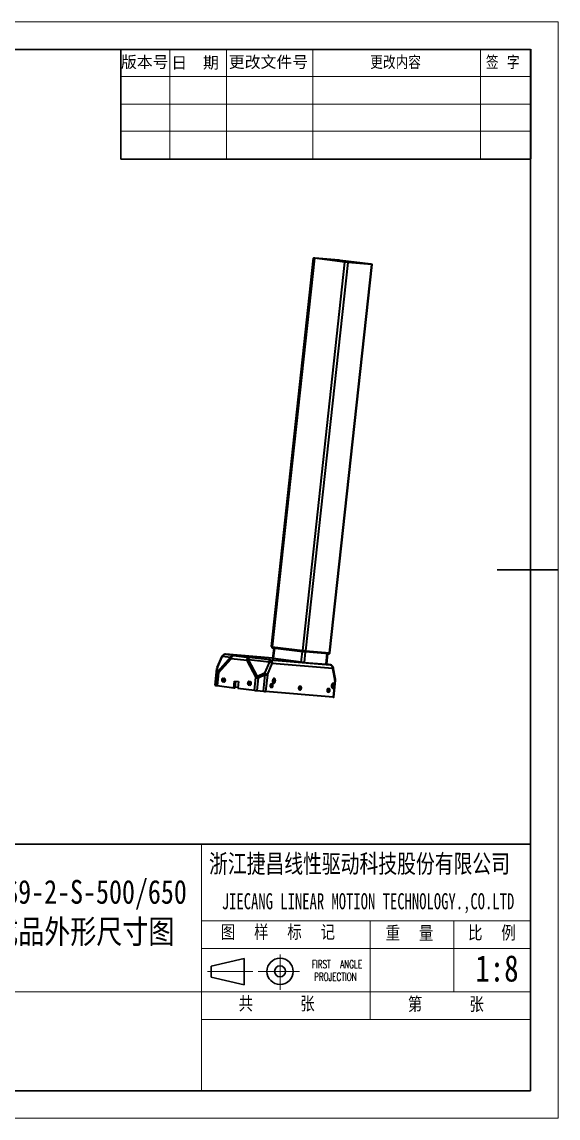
# Model space of a CAD drawing. Header units: inches. Extents: x 191 to 488, y -351 to -144.
# Drawn here: x 386.7 to 487.9, y -350.6 to -143.7 of the extents above; entities that cross this region are included whole.
import ezdxf

# ---------------------------------------------------------------- set-up
doc = ezdxf.new("R2010")
doc.units = ezdxf.units.IN
doc.header["$LTSCALE"] = 1.21
doc.header["$MEASUREMENT"] = 0
doc.linetypes.add('AD_LTYPE2 0.15 mm', pattern=[16, 13, -1, 1, -1])
doc.layers.get('0').update_dxf_attribs({"linetype": 'CONTINUOUS'})
doc.layers.add('6文字层', color=3, linetype='CONTINUOUS')
doc.layers.add('ACAD0', color=7, linetype='CONTINUOUS', lineweight=35)
doc.layers.add('图框', color=7, linetype='CONTINUOUS', lineweight=25)
doc.styles.add('SLDTEXTSTYLE3', font='txt.shx', dxfattribs={"width": 0.666667, "bigfont": 'bigfont'})
doc.styles.get("Standard").update_dxf_attribs({"font": 'txt.shx', "width": 0.8})
doc.styles.add('UserTxtStyle1', font='')
doc.styles.add('标准', font='', dxfattribs={"width": 0.667})
doc.styles.get('UserTxtStyle1').set_extended_font_data('宋体')
doc.styles.get('标准').set_extended_font_data('宋体')

msp = doc.modelspace()

# ---------------------------------------------------------------- linework, layer by layer
at = {"color": 7, "linetype": 'Continuous', "lineweight": 35}
for p, q in [((433.82, -261.63), (441.76, -188.32)), ((441.91, -188.34), (433.96, -261.65)), ((439.73, -262.36), (447.67, -189.06)), ((448.2, -189.11), (440.25, -262.42)), ((447.67, -189.06), (441.91, -188.34)), ((446.52, -188.72), (441.99, -188.34)), ((444.78, -262.79), (452.73, -189.49)), ((444.86, -262.8), (452.8, -189.49)), ((446.5, -188.91), (446.52, -188.72)), ((446.78, -188.75), (446.76, -188.94)), ((452.55, -189.46), (446.78, -188.75)), ((452.73, -189.49), (448.2, -189.11)), ((433.87, -261.64), (433.86, -261.76)), ((433.96, -261.65), (439.73, -262.36)), ((434.24, -261.87), (434.02, -263.88)), ((434.04, -261.66), (434.03, -261.78)), ((434.03, -261.78), (439.64, -262.48)), ((434.06, -261.85), (439.67, -262.54)), ((434.38, -261.89), (434.16, -263.9)), ((439.44, -264.55), (439.66, -262.54)), ((439.64, -262.48), (439.65, -262.35)), ((440.18, -262.6), (439.96, -264.61)), ((444.6, -262.96), (440.2, -262.6)), ((440.25, -262.42), (444.78, -262.79)), ((440.26, -262.42), (440.25, -262.54)), ((440.25, -262.54), (444.66, -262.91)), ((423.58, -265.6), (424.5, -263.46)), ((423.65, -265.55), (424.57, -263.41)), ((426.07, -263.64), (423.72, -266.34)), ((423.84, -266.61), (426.19, -263.91)), ((424.57, -263.41), (426.07, -263.64)), ((434.02, -263.82), (425.12, -263.08)), ((425.12, -263.08), (425.14, -263.09)), ((426.64, -263.32), (425.14, -263.09)), ((429.15, -264.28), (426.19, -263.91)), ((426.64, -263.32), (429.6, -263.69)), ((429.15, -264.28), (430.86, -267.48)), ((429.47, -264.06), (433.42, -264.5)), ((431.19, -267.27), (429.47, -264.06)), ((433.54, -264.13), (429.6, -263.69)), ((433.42, -264.5), (432.5, -266.65)), ((433.54, -264.13), (444.91, -265.07)), ((439.44, -264.55), (434.16, -263.9)), ((439.96, -264.61), (444.11, -264.95)), ((444.11, -264.95), (444.33, -262.94)), ((444.4, -262.95), (444.19, -264.96)), ((444.66, -262.91), (444.67, -262.78)), ((444.76, -262.79), (444.75, -262.91)), ((423.19, -268.93), (423.53, -265.78)), ((423.54, -265.78), (423.19, -268.93)), ((423.34, -268.97), (423.6, -266.58)), ((423.54, -265.78), (423.53, -265.78)), ((423.54, -265.78), (423.6, -266.58)), ((423.58, -265.6), (423.58, -265.6)), ((423.84, -266.61), (423.58, -269)), ((423.72, -266.34), (423.65, -265.55)), ((432.5, -266.65), (431.19, -267.27)), ((433.05, -266.95), (433.96, -264.81)), ((445.33, -265.75), (433.96, -264.81)), ((444.19, -264.96), (444.91, -265.07)), ((444.94, -265.07), (444.19, -264.96)), ((444.91, -265.07), (444.94, -265.07)), ((445.04, -265.11), (444.91, -265.07)), ((445.33, -265.75), (445.78, -268.01)), ((445.9, -267.83), (445.46, -265.57)), ((423.19, -268.93), (423.34, -268.97)), ((423.19, -268.93), (423.19, -268.93)), ((424.87, -268.27), (424.64, -268.25)), ((424.84, -268.28), (424.64, -268.25)), ((424.71, -267.63), (424.7, -267.63)), ((424.71, -267.63), (424.9, -267.66)), ((424.73, -268.18), (424.78, -268.19)), ((424.84, -268.28), (424.84, -268.28)), ((424.84, -268.28), (424.84, -268.28)), ((424.89, -268.27), (424.87, -268.27)), ((424.99, -267.71), (424.97, -267.68)), ((426.7, -269.39), (426.83, -268.15)), ((426.83, -268.15), (427.61, -268.24)), ((426.93, -269.41), (427.06, -268.17)), ((427.61, -268.24), (427.48, -269.49)), ((429.76, -268.88), (429.53, -268.86)), ((429.72, -268.88), (429.53, -268.86)), ((429.6, -268.24), (429.59, -268.24)), ((429.6, -268.24), (429.79, -268.26)), ((429.72, -268.88), (429.73, -268.88)), ((429.72, -268.88), (429.73, -268.88)), ((429.77, -268.88), (429.76, -268.88)), ((429.98, -268.55), (429.92, -268.58)), ((430, -268.61), (429.97, -268.61)), ((430, -268.52), (429.98, -268.55)), ((429.99, -268.62), (430, -268.62)), ((429.99, -268.62), (430, -268.62)), ((430.6, -269.87), (430.86, -267.48)), ((431.32, -267.53), (431.06, -269.92)), ((431.32, -267.53), (432.63, -266.91)), ((432.29, -270.05), (432.63, -266.91)), ((433.05, -266.95), (432.71, -270.1)), ((433.72, -268.69), (433.74, -268.72)), ((433.94, -268.69), (433.78, -268.68)), ((433.94, -268.69), (433.94, -268.69)), ((434.13, -267.75), (434.07, -267.84)), ((434.21, -267.69), (434.13, -267.75)), ((434.18, -268.46), (434.18, -268.46)), ((434.27, -267.72), (434.26, -267.72)), ((445.4, -268.64), (445.39, -268.64)), ((445.4, -268.64), (445.4, -268.64)), ((445.57, -271.16), (445.91, -268.01)), ((445.78, -268.01), (445.67, -268.95)), ((423.58, -269), (426.7, -269.39)), ((426.7, -269.39), (426.93, -269.41)), ((426.95, -269.24), (427.5, -269.29)), ((427.48, -269.49), (430.6, -269.87)), ((431.06, -269.92), (432.29, -270.05)), ((445.44, -271.15), (432.71, -270.1)), ((433.7, -269.23), (433.64, -269.26)), ((433.87, -269.31), (433.69, -269.29)), ((433.71, -269.3), (433.72, -269.3)), ((433.71, -269.3), (433.72, -269.3)), ((433.72, -269.3), (433.87, -269.31)), ((439.07, -269.67), (439.01, -269.71)), ((439.24, -269.76), (439.06, -269.74)), ((439.08, -269.75), (439.09, -269.75)), ((439.08, -269.75), (439.09, -269.75)), ((439.09, -269.14), (439.12, -269.17)), ((439.09, -269.75), (439.24, -269.76)), ((439.31, -269.14), (439.16, -269.13)), ((439.31, -269.14), (439.31, -269.14)), ((444.44, -270.12), (444.39, -270.16)), ((444.61, -270.21), (444.43, -270.18)), ((444.46, -269.58), (444.49, -269.61)), ((444.46, -270.19), (444.61, -270.21)), ((444.46, -270.19), (444.46, -270.19)), ((444.46, -270.19), (444.46, -270.19)), ((444.68, -269.58), (444.53, -269.57)), ((444.69, -269.58), (444.68, -269.58)), ((445.31, -269.38), (445.31, -269.38)), ((445.65, -269.13), (445.44, -271.15))]:
    msp.add_line(p, q, dxfattribs=at)
for points in [[(445.24, -265.29), (445.15, -265.18), (445.04, -265.11)], [(433.75, -268.73), (433.79, -268.8), (433.8, -268.89), (433.8, -268.98), (433.78, -269.08), (433.75, -269.16), (433.7, -269.23)], [(439.12, -269.17), (439.16, -269.24), (439.18, -269.33), (439.17, -269.43), (439.15, -269.52), (439.12, -269.61), (439.07, -269.67)], [(444.49, -269.62), (444.53, -269.69), (444.55, -269.78), (444.55, -269.87), (444.53, -269.97), (444.49, -270.05), (444.44, -270.12)]]:
    msp.add_lwpolyline(points, dxfattribs=at)
for centre, radius, start, end in [((434.35, -258.32), 3.35, 261.8518, 262.5746), ((434.81, -254.83), 6.87, 262.5193, 262.9632), ((425.07, -263.71), 0.625, 85.2582, 156.821), ((425.15, -263.71), 0.655, 149.2273, 151.9878), ((425.08, -263.62), 0.533, 84.2781, 85.9484), ((436.74, -265.07), 3.37, 169.7773, 170.2743), ((424.15, -265.85), 0.625, 156.8217, 173.8162), ((426.91, -269.56), 6.31, 24.8556, 27.5419), ((444.85, -265.69), 0.625, 11.0577, 81.0684), ((430.34, -268.35), 0.505, 171.994, 173.6759), ((433.72, -244.24), 23.42, 262.9813, 263.514), ((434.62, -236.35), 31.35, 263.51, 263.9544), ((431.88, -268.71), 1.6, 115.7577, 119.0335), ((425.59, -270.19), 6.31, 24.8557, 27.5418), ((435.38, -241.07), 25.99, 263.9324, 264.443), ((433.57, -268.85), 0.216, 34.4916, 37.0693), ((434.51, -268.17), 0.504, 195.6498, 196.7084), ((445.29, -267.95), 0.625, 353.8162, 11.0597), ((438.94, -269.29), 0.216, 34.4916, 37.0693), ((444.32, -269.74), 0.216, 34.4916, 37.0693), ((444.98, -268.97), 0.604, 346.6749, 353.8333), ((444.98, -268.97), 0.602, 353.807, 0.9715)]:
    msp.add_arc(centre, radius, start, end, dxfattribs=at)
for points, knots in [([(441.76, -188.32), (441.76, -188.32), (441.77, -188.32), (441.77, -188.32), (441.77, -188.32), (441.77, -188.32), (441.77, -188.32), (441.78, -188.32), (441.79, -188.32), (441.8, -188.32), (441.81, -188.32), (441.83, -188.32), (441.84, -188.32), (441.84, -188.32)], [0, 0, 0, 0, 0.005518, 0.018188, 0.038686, 0.067087, 0.103382, 0.147538, 0.259248, 0.401732, 0.573744, 0.773696, 1, 1, 1, 1]), ([(441.91, -188.34), (441.9, -188.34), (441.88, -188.34), (441.85, -188.33), (441.82, -188.33), (441.81, -188.33), (441.79, -188.33), (441.79, -188.33), (441.78, -188.32), (441.77, -188.32), (441.77, -188.32), (441.77, -188.32), (441.77, -188.32), (441.76, -188.32), (441.76, -188.32), (441.76, -188.32)], [0, 0, 0, 0, 0.220866, 0.419045, 0.591413, 0.735345, 0.796145, 0.849259, 0.894509, 0.931733, 0.960858, 0.981849, 0.994721, 0.998196, 1, 1, 1, 1]), ([(441.99, -188.34), (441.99, -188.34), (441.98, -188.34), (441.97, -188.34), (441.97, -188.34), (441.96, -188.34), (441.96, -188.34), (441.96, -188.34), (441.95, -188.34), (441.95, -188.34), (441.95, -188.34), (441.95, -188.34), (441.95, -188.34), (441.95, -188.34)], [0, 0, 0, 0, 0.225812, 0.425469, 0.597464, 0.740298, 0.852483, 0.89671, 0.932989, 0.961332, 0.981773, 0.994432, 1, 1, 1, 1]), ([(446.78, -188.75), (446.76, -188.74), (446.71, -188.74), (446.64, -188.73), (446.58, -188.72), (446.54, -188.72), (446.52, -188.72)], [0, 0, 0, 0, 0.248213, 0.525365, 0.789335, 1, 1, 1, 1]), ([(448.2, -189.11), (448.16, -189.11), (448.08, -189.1), (447.95, -189.09), (447.81, -189.07), (447.72, -189.06), (447.67, -189.06)], [0, 0, 0, 0, 0.21067, 0.474638, 0.751778, 1, 1, 1, 1]), ([(452.62, -189.47), (452.62, -189.47), (452.62, -189.47), (452.62, -189.47), (452.62, -189.47), (452.61, -189.47), (452.61, -189.47), (452.61, -189.47), (452.6, -189.47), (452.6, -189.47), (452.59, -189.47), (452.58, -189.46), (452.56, -189.46), (452.55, -189.46), (452.55, -189.46)], [0, 0, 0, 0, 0.005052, 0.01785, 0.038846, 0.068023, 0.105283, 0.150513, 0.203593, 0.264404, 0.408687, 0.581375, 0.779488, 1, 1, 1, 1]), ([(452.66, -189.47), (452.67, -189.47), (452.69, -189.47), (452.72, -189.48), (452.75, -189.48), (452.76, -189.48), (452.78, -189.49), (452.78, -189.49), (452.79, -189.49), (452.8, -189.49), (452.8, -189.49), (452.8, -189.49), (452.8, -189.49), (452.8, -189.49), (452.8, -189.49), (452.8, -189.49)], [0, 0, 0, 0, 0.220866, 0.419045, 0.591413, 0.735345, 0.796145, 0.849259, 0.894509, 0.931733, 0.960858, 0.981849, 0.994721, 0.998196, 1, 1, 1, 1]), ([(452.8, -189.49), (452.8, -189.49), (452.8, -189.49), (452.8, -189.49), (452.8, -189.49), (452.8, -189.49), (452.8, -189.49), (452.79, -189.49), (452.78, -189.49), (452.77, -189.49), (452.76, -189.49), (452.74, -189.49), (452.73, -189.49), (452.73, -189.49)], [0, 0, 0, 0, 0.005518, 0.018188, 0.038686, 0.067087, 0.103382, 0.147538, 0.259248, 0.401732, 0.573744, 0.773696, 1, 1, 1, 1]), ([(433.82, -261.63), (433.82, -261.63), (433.82, -261.63), (433.82, -261.63), (433.82, -261.63), (433.83, -261.63), (433.83, -261.63), (433.83, -261.63), (433.84, -261.63), (433.85, -261.63), (433.86, -261.63), (433.87, -261.64), (433.87, -261.64)], [0, 0, 0, 0, 0.006273, 0.019119, 0.039512, 0.067648, 0.147276, 0.257858, 0.399028, 0.570301, 0.770904, 1, 1, 1, 1]), ([(433.86, -261.76), (433.86, -261.76), (433.86, -261.77), (433.86, -261.78), (433.87, -261.79), (433.87, -261.79), (433.87, -261.8), (433.88, -261.8), (433.88, -261.81), (433.88, -261.81), (433.89, -261.82), (433.89, -261.82), (433.9, -261.82), (433.9, -261.82), (433.9, -261.82), (433.91, -261.82), (433.91, -261.82), (433.91, -261.83), (433.92, -261.83), (433.92, -261.83), (433.93, -261.83), (433.94, -261.83), (433.95, -261.83), (433.97, -261.83), (433.99, -261.84), (434.02, -261.84), (434.05, -261.84), (434.06, -261.85)], [0, 0, 0, 0, 0.052428, 0.104877, 0.131013, 0.157072, 0.183069, 0.208957, 0.234508, 0.259439, 0.283425, 0.305781, 0.325524, 0.34182, 0.355076, 0.366073, 0.375511, 0.383859, 0.398804, 0.42816, 0.460584, 0.498014, 0.541097, 0.59003, 0.705318, 0.842677, 1, 1, 1, 1]), ([(433.86, -261.76), (433.86, -261.76), (433.86, -261.76), (433.86, -261.76), (433.86, -261.76), (433.86, -261.76), (433.86, -261.76), (433.86, -261.76), (433.87, -261.76), (433.87, -261.76), (433.87, -261.76), (433.88, -261.76), (433.89, -261.76), (433.9, -261.76), (433.91, -261.77), (433.92, -261.77), (433.93, -261.77), (433.94, -261.77), (433.96, -261.77), (433.99, -261.78), (434.02, -261.78), (434.03, -261.78)], [0, 0, 0, 0, 0.001785, 0.003279, 0.005245, 0.007704, 0.010664, 0.018104, 0.027583, 0.039105, 0.068273, 0.105565, 0.150853, 0.203977, 0.264775, 0.333075, 0.408655, 0.491279, 0.58071, 0.778828, 1, 1, 1, 1]), ([(434.03, -261.78), (434.03, -261.79), (434.03, -261.79), (434.03, -261.8), (434.03, -261.82), (434.03, -261.83), (434.04, -261.83), (434.04, -261.84), (434.05, -261.84), (434.06, -261.85), (434.06, -261.85)], [0, 0, 0, 0, 0.152272, 0.300916, 0.442306, 0.574124, 0.694921, 0.804573, 0.905031, 1, 1, 1, 1]), ([(439.64, -262.48), (439.66, -262.48), (439.71, -262.49), (439.79, -262.49), (439.88, -262.5), (439.96, -262.51), (440.04, -262.52), (440.12, -262.53), (440.19, -262.54), (440.23, -262.54), (440.25, -262.54)], [0, 0, 0, 0, 0.117922, 0.248193, 0.385758, 0.525367, 0.661646, 0.789355, 0.903616, 1, 1, 1, 1]), ([(439.67, -262.54), (439.67, -262.54), (439.66, -262.54), (439.66, -262.54), (439.65, -262.53), (439.65, -262.52), (439.64, -262.51), (439.64, -262.5), (439.64, -262.49), (439.64, -262.48), (439.64, -262.48)], [0, 0, 0, 0, 0.094969, 0.195427, 0.305079, 0.425876, 0.557694, 0.699084, 0.847728, 1, 1, 1, 1]), ([(439.67, -262.54), (439.69, -262.54), (439.73, -262.55), (439.83, -262.56), (439.92, -262.57), (440.02, -262.58), (440.08, -262.59), (440.14, -262.59), (440.18, -262.6), (440.2, -262.6)], [0, 0, 0, 0, 0.11798, 0.248181, 0.525072, 0.661224, 0.788869, 0.903223, 1, 1, 1, 1]), ([(439.73, -262.36), (439.77, -262.37), (439.87, -262.38), (440, -262.39), (440.14, -262.41), (440.22, -262.42), (440.25, -262.42)], [0, 0, 0, 0, 0.248186, 0.525367, 0.789362, 1, 1, 1, 1]), ([(440.25, -262.54), (440.25, -262.55), (440.25, -262.55), (440.24, -262.56), (440.24, -262.57), (440.23, -262.58), (440.22, -262.59), (440.22, -262.6), (440.21, -262.6), (440.2, -262.6), (440.2, -262.6)], [0, 0, 0, 0, 0.139123, 0.276295, 0.409422, 0.537461, 0.659878, 0.77686, 0.88967, 1, 1, 1, 1]), ([(424.57, -263.41), (424.56, -263.41), (424.54, -263.41), (424.52, -263.43), (424.51, -263.44), (424.5, -263.45), (424.5, -263.46), (424.5, -263.46)], [0, 0, 0, 0, 0.292977, 0.55162, 0.783161, 0.892569, 1, 1, 1, 1]), ([(425.12, -263.08), (425.1, -263.08), (425.04, -263.08), (424.96, -263.09), (424.89, -263.12), (424.82, -263.15), (424.75, -263.19), (424.69, -263.25), (424.63, -263.31), (424.6, -263.35), (424.58, -263.38)], [0, 0, 0, 0, 0.121556, 0.243718, 0.366682, 0.490777, 0.616129, 0.742821, 0.870911, 1, 1, 1, 1]), ([(426.07, -263.64), (426.09, -263.61), (426.12, -263.56), (426.16, -263.51), (426.18, -263.49)], [0, 0, 0, 0, 0.502433, 1, 1, 1, 1]), ([(426.19, -263.91), (426.17, -263.89), (426.15, -263.85), (426.12, -263.8), (426.1, -263.77), (426.09, -263.73), (426.08, -263.7), (426.07, -263.67), (426.07, -263.65), (426.07, -263.64)], [0, 0, 0, 0, 0.293723, 0.430713, 0.56033, 0.682215, 0.796148, 0.90205, 1, 1, 1, 1]), ([(426.18, -263.49), (426.2, -263.48), (426.23, -263.45), (426.28, -263.41), (426.34, -263.38), (426.39, -263.35), (426.45, -263.33), (426.51, -263.32), (426.58, -263.32), (426.62, -263.32), (426.64, -263.32)], [0, 0, 0, 0, 0.128177, 0.255322, 0.381425, 0.50656, 0.630817, 0.754342, 0.877369, 1, 1, 1, 1]), ([(426.35, -263.48), (426.34, -263.49), (426.32, -263.52), (426.28, -263.59), (426.24, -263.68), (426.21, -263.77), (426.2, -263.85), (426.19, -263.89), (426.19, -263.91)], [0, 0, 0, 0, 0.113218, 0.231103, 0.478106, 0.736351, 0.868009, 1, 1, 1, 1]), ([(426.64, -263.32), (426.63, -263.32), (426.6, -263.32), (426.56, -263.33), (426.52, -263.34), (426.49, -263.36), (426.45, -263.38), (426.41, -263.41), (426.38, -263.44), (426.36, -263.47), (426.35, -263.48)], [0, 0, 0, 0, 0.109533, 0.221379, 0.336825, 0.457036, 0.583015, 0.71547, 0.854559, 1, 1, 1, 1]), ([(429.15, -264.28), (429.15, -264.26), (429.16, -264.22), (429.17, -264.14), (429.2, -264.04), (429.24, -263.95), (429.28, -263.89), (429.3, -263.86), (429.31, -263.85)], [0, 0, 0, 0, 0.131991, 0.263649, 0.521894, 0.768897, 0.886782, 1, 1, 1, 1]), ([(429.47, -264.06), (429.44, -264.08), (429.38, -264.11), (429.3, -264.16), (429.22, -264.22), (429.17, -264.26), (429.15, -264.28)], [0, 0, 0, 0, 0.258605, 0.515202, 0.764133, 1, 1, 1, 1]), ([(429.31, -263.85), (429.32, -263.83), (429.34, -263.81), (429.37, -263.78), (429.41, -263.75), (429.45, -263.72), (429.48, -263.71), (429.52, -263.69), (429.56, -263.69), (429.59, -263.69), (429.6, -263.69)], [0, 0, 0, 0, 0.145441, 0.28453, 0.416985, 0.542964, 0.663175, 0.778621, 0.890467, 1, 1, 1, 1]), ([(429.51, -263.9), (429.5, -263.93), (429.49, -263.98), (429.48, -264.04), (429.47, -264.06)], [0, 0, 0, 0, 0.477573, 1, 1, 1, 1]), ([(429.6, -263.69), (429.6, -263.69), (429.59, -263.69), (429.59, -263.69), (429.58, -263.7), (429.58, -263.7), (429.57, -263.71), (429.57, -263.72), (429.56, -263.73), (429.55, -263.75), (429.54, -263.78), (429.53, -263.81), (429.52, -263.86), (429.51, -263.89), (429.51, -263.9)], [0, 0, 0, 0, 0.020988, 0.045261, 0.074302, 0.108955, 0.149659, 0.196633, 0.249969, 0.309653, 0.447746, 0.609904, 0.794626, 1, 1, 1, 1]), ([(433.42, -264.47), (433.43, -264.45), (433.44, -264.4), (433.45, -264.33), (433.47, -264.27), (433.48, -264.23), (433.49, -264.2), (433.5, -264.18), (433.51, -264.17), (433.52, -264.15), (433.52, -264.14), (433.53, -264.13), (433.53, -264.13), (433.54, -264.13), (433.54, -264.13), (433.54, -264.13), (433.54, -264.13)], [0, 0, 0, 0, 0.202432, 0.387983, 0.552828, 0.69423, 0.755432, 0.809979, 0.857707, 0.898576, 0.932656, 0.96024, 0.971829, 0.982144, 0.991423, 1, 1, 1, 1]), ([(433.96, -264.81), (433.95, -264.79), (433.92, -264.76), (433.86, -264.72), (433.8, -264.68), (433.73, -264.64), (433.66, -264.6), (433.58, -264.56), (433.5, -264.53), (433.45, -264.51), (433.42, -264.5)], [0, 0, 0, 0, 0.10114, 0.212855, 0.333438, 0.461111, 0.593801, 0.729347, 0.865591, 1, 1, 1, 1]), ([(433.54, -264.13), (433.56, -264.13), (433.59, -264.14), (433.64, -264.15), (433.68, -264.17), (433.73, -264.2), (433.77, -264.23), (433.82, -264.28), (433.85, -264.32), (433.87, -264.35)], [0, 0, 0, 0, 0.118161, 0.237454, 0.358278, 0.481099, 0.60645, 0.734759, 1, 1, 1, 1]), ([(433.87, -264.35), (433.89, -264.38), (433.92, -264.45), (433.95, -264.55), (433.96, -264.63), (433.97, -264.71), (433.97, -264.77), (433.96, -264.81)], [0, 0, 0, 0, 0.239066, 0.487333, 0.61415, 0.742289, 1, 1, 1, 1]), ([(434.02, -263.88), (434.02, -263.88), (434.02, -263.88), (434.02, -263.88), (434.02, -263.88), (434.02, -263.88), (434.03, -263.88), (434.03, -263.88), (434.04, -263.88), (434.05, -263.88), (434.06, -263.89), (434.08, -263.89), (434.1, -263.89), (434.13, -263.9), (434.15, -263.9), (434.16, -263.9)], [0, 0, 0, 0, 0.001787, 0.005235, 0.018068, 0.039077, 0.068257, 0.10553, 0.150806, 0.203948, 0.264768, 0.408654, 0.580683, 0.778756, 1, 1, 1, 1]), ([(439.44, -264.55), (439.48, -264.56), (439.57, -264.57), (439.71, -264.59), (439.84, -264.6), (439.93, -264.61), (439.96, -264.61)], [0, 0, 0, 0, 0.248186, 0.525367, 0.789362, 1, 1, 1, 1]), ([(444.6, -262.96), (444.61, -262.96), (444.62, -262.96), (444.64, -262.97), (444.66, -262.97), (444.67, -262.97), (444.68, -262.97), (444.68, -262.97), (444.69, -262.97), (444.69, -262.97), (444.7, -262.97), (444.7, -262.97), (444.7, -262.97), (444.71, -262.96), (444.71, -262.96), (444.71, -262.96), (444.72, -262.96), (444.73, -262.95), (444.73, -262.95), (444.74, -262.94), (444.75, -262.93), (444.75, -262.92), (444.75, -262.91)], [0, 0, 0, 0, 0.129761, 0.240635, 0.332281, 0.405906, 0.437591, 0.46877, 0.485941, 0.506592, 0.533784, 0.550933, 0.570931, 0.593341, 0.617542, 0.64302, 0.669384, 0.723424, 0.778303, 0.833528, 0.88901, 1, 1, 1, 1]), ([(444.6, -262.96), (444.61, -262.96), (444.61, -262.96), (444.62, -262.96), (444.63, -262.96), (444.64, -262.95), (444.65, -262.94), (444.65, -262.93), (444.65, -262.92), (444.66, -262.91), (444.66, -262.91)], [0, 0, 0, 0, 0.11033, 0.22314, 0.340122, 0.462539, 0.590578, 0.723705, 0.860877, 1, 1, 1, 1]), ([(444.66, -262.91), (444.66, -262.91), (444.68, -262.91), (444.7, -262.91), (444.71, -262.91), (444.72, -262.91), (444.73, -262.91), (444.73, -262.91), (444.74, -262.91), (444.74, -262.91), (444.74, -262.91), (444.75, -262.91), (444.75, -262.91), (444.75, -262.91), (444.75, -262.91), (444.75, -262.91), (444.75, -262.91), (444.75, -262.91), (444.75, -262.91), (444.75, -262.91)], [0, 0, 0, 0, 0.226634, 0.426676, 0.598434, 0.673246, 0.740535, 0.800206, 0.852165, 0.896322, 0.932607, 0.960997, 0.972234, 0.981505, 0.988824, 0.994229, 0.996242, 0.997831, 1, 1, 1, 1]), ([(444.78, -262.79), (444.79, -262.79), (444.8, -262.8), (444.82, -262.8), (444.83, -262.8), (444.84, -262.8), (444.85, -262.8), (444.85, -262.8), (444.86, -262.8), (444.86, -262.8), (444.86, -262.8), (444.86, -262.8), (444.86, -262.8), (444.86, -262.8)], [0, 0, 0, 0, 0.226768, 0.426853, 0.598562, 0.740677, 0.852326, 0.896491, 0.932806, 0.961232, 0.981752, 0.994442, 1, 1, 1, 1]), ([(423.65, -265.55), (423.64, -265.57), (423.61, -265.6), (423.58, -265.66), (423.55, -265.72), (423.54, -265.76), (423.54, -265.78)], [0, 0, 0, 0, 0.2573, 0.509378, 0.756616, 1, 1, 1, 1]), ([(423.58, -265.6), (423.58, -265.6), (423.58, -265.59), (423.59, -265.58), (423.6, -265.57), (423.63, -265.56), (423.64, -265.55), (423.65, -265.55)], [0, 0, 0, 0, 0.107447, 0.216847, 0.448226, 0.706764, 1, 1, 1, 1]), ([(423.6, -266.58), (423.61, -266.56), (423.62, -266.51), (423.64, -266.45), (423.68, -266.4), (423.7, -266.36), (423.72, -266.34)], [0, 0, 0, 0, 0.24346, 0.490726, 0.74271, 1, 1, 1, 1]), ([(423.68, -266.59), (423.67, -266.59), (423.65, -266.59), (423.63, -266.58), (423.62, -266.58), (423.61, -266.58), (423.6, -266.58), (423.6, -266.58)], [0, 0, 0, 0, 0.360281, 0.648757, 0.8626, 0.940941, 1, 1, 1, 1]), ([(423.84, -266.61), (423.81, -266.61), (423.75, -266.6), (423.7, -266.59), (423.68, -266.59)], [0, 0, 0, 0, 0.557129, 1, 1, 1, 1]), ([(423.72, -266.34), (423.72, -266.35), (423.72, -266.36), (423.72, -266.38), (423.73, -266.4)], [0, 0, 0, 0, 0.237061, 1, 1, 1, 1]), ([(423.73, -266.4), (423.73, -266.41), (423.74, -266.45), (423.77, -266.5), (423.8, -266.56), (423.82, -266.59), (423.84, -266.61)], [0, 0, 0, 0, 0.216988, 0.457152, 0.718953, 1, 1, 1, 1]), ([(432.5, -266.65), (432.53, -266.66), (432.6, -266.68), (432.69, -266.72), (432.78, -266.77), (432.84, -266.8), (432.87, -266.82)], [0, 0, 0, 0, 0.252145, 0.506986, 0.758301, 1, 1, 1, 1]), ([(432.87, -266.82), (432.89, -266.83), (432.92, -266.85), (432.97, -266.88), (433.01, -266.92), (433.04, -266.94), (433.05, -266.95)], [0, 0, 0, 0, 0.274212, 0.533824, 0.776437, 1, 1, 1, 1]), ([(444.11, -264.95), (444.11, -264.95), (444.12, -264.95), (444.14, -264.96), (444.15, -264.96), (444.17, -264.96), (444.17, -264.96), (444.18, -264.96), (444.18, -264.96), (444.18, -264.96), (444.19, -264.96), (444.19, -264.96), (444.19, -264.96), (444.19, -264.96)], [0, 0, 0, 0, 0.226768, 0.426853, 0.598562, 0.740677, 0.852326, 0.896491, 0.932806, 0.961232, 0.981752, 0.994442, 1, 1, 1, 1]), ([(445.33, -265.75), (445.34, -265.71), (445.34, -265.65), (445.33, -265.57), (445.32, -265.49), (445.29, -265.4), (445.26, -265.33), (445.24, -265.29)], [0, 0, 0, 0, 0.257711, 0.38585, 0.512667, 0.760934, 1, 1, 1, 1]), ([(445.46, -265.57), (445.46, -265.58), (445.46, -265.59), (445.46, -265.62), (445.45, -265.64), (445.44, -265.66), (445.42, -265.68), (445.39, -265.71), (445.37, -265.73), (445.35, -265.74), (445.33, -265.75)], [0, 0, 0, 0, 0.091172, 0.18688, 0.290881, 0.405917, 0.53374, 0.675327, 0.830905, 1, 1, 1, 1]), ([(424.7, -267.63), (424.69, -267.63), (424.66, -267.63), (424.63, -267.64), (424.6, -267.65), (424.56, -267.67), (424.52, -267.7), (424.49, -267.75), (424.46, -267.8), (424.44, -267.86), (424.43, -267.92), (424.43, -267.98), (424.44, -268.04), (424.45, -268.09), (424.48, -268.14), (424.51, -268.18), (424.54, -268.21), (424.57, -268.23), (424.6, -268.24), (424.63, -268.25), (424.64, -268.25)], [0, 0, 0, 0, 0.054962, 0.082914, 0.111281, 0.169614, 0.230684, 0.294591, 0.361035, 0.429384, 0.498787, 0.568273, 0.636856, 0.703665, 0.768023, 0.829564, 0.88833, 0.916876, 0.944961, 1, 1, 1, 1]), ([(424.8, -268.25), (424.79, -268.24), (424.76, -268.22), (424.73, -268.19), (424.71, -268.16), (424.69, -268.12), (424.67, -268.07), (424.66, -268.03), (424.66, -267.98), (424.66, -267.93), (424.67, -267.88), (424.68, -267.84), (424.7, -267.79), (424.73, -267.75), (424.75, -267.72), (424.79, -267.69), (424.82, -267.67), (424.85, -267.66), (424.86, -267.66)], [0, 0, 0, 0, 0.056105, 0.114187, 0.174505, 0.237029, 0.30154, 0.367647, 0.434849, 0.502551, 0.570127, 0.636962, 0.702488, 0.766248, 0.827912, 0.887338, 0.944584, 1, 1, 1, 1]), ([(424.71, -267.78), (424.72, -267.8), (424.71, -267.84), (424.71, -267.91), (424.69, -267.97), (424.67, -268), (424.66, -268.02)], [0, 0, 0, 0, 0.253203, 0.508542, 0.75951, 1, 1, 1, 1]), ([(424.78, -268.19), (424.79, -268.19), (424.81, -268.19), (424.83, -268.18), (424.86, -268.17), (424.89, -268.15), (424.91, -268.13), (424.94, -268.09), (424.97, -268.03), (425, -267.95), (425.01, -267.88), (425.01, -267.83), (425.01, -267.79), (425, -267.75), (424.99, -267.72), (424.99, -267.71)], [0, 0, 0, 0, 0.04487, 0.09141, 0.140556, 0.193019, 0.249205, 0.309194, 0.43929, 0.57956, 0.724082, 0.795926, 0.866347, 0.934589, 1, 1, 1, 1]), ([(424.87, -268.27), (424.86, -268.27), (424.83, -268.26), (424.81, -268.25), (424.8, -268.25)], [0, 0, 0, 0, 0.495006, 1, 1, 1, 1]), ([(424.84, -268.28), (424.86, -268.28), (424.89, -268.28), (424.92, -268.27), (424.95, -268.26), (424.99, -268.24), (425.03, -268.2), (425.06, -268.16), (425.09, -268.11), (425.11, -268.05), (425.12, -267.99), (425.12, -267.93), (425.11, -267.87), (425.09, -267.82), (425.07, -267.77), (425.04, -267.72), (425, -267.69), (424.97, -267.68), (424.94, -267.66), (424.92, -267.66), (424.9, -267.66)], [0, 0, 0, 0, 0.054962, 0.082914, 0.111281, 0.169614, 0.230684, 0.294591, 0.361035, 0.429384, 0.498787, 0.568273, 0.636856, 0.703665, 0.768023, 0.829564, 0.88833, 0.916876, 0.944961, 1, 1, 1, 1]), ([(429.59, -268.24), (429.57, -268.23), (429.55, -268.24), (429.52, -268.24), (429.48, -268.25), (429.45, -268.28), (429.41, -268.31), (429.37, -268.35), (429.35, -268.41), (429.33, -268.46), (429.32, -268.52), (429.31, -268.58), (429.32, -268.64), (429.34, -268.7), (429.37, -268.75), (429.4, -268.79), (429.43, -268.82), (429.46, -268.84), (429.49, -268.85), (429.51, -268.86), (429.53, -268.86)], [0, 0, 0, 0, 0.054962, 0.082914, 0.111281, 0.169614, 0.230684, 0.294591, 0.361035, 0.429384, 0.498787, 0.568273, 0.636856, 0.703665, 0.768023, 0.829564, 0.88833, 0.916876, 0.944961, 1, 1, 1, 1]), ([(429.68, -268.85), (429.67, -268.85), (429.65, -268.83), (429.62, -268.8), (429.59, -268.76), (429.57, -268.72), (429.56, -268.68), (429.55, -268.63), (429.55, -268.59), (429.55, -268.54), (429.56, -268.49), (429.57, -268.44), (429.59, -268.4), (429.61, -268.36), (429.64, -268.33), (429.67, -268.3), (429.71, -268.28), (429.74, -268.27), (429.75, -268.26)], [0, 0, 0, 0, 0.056105, 0.114187, 0.174505, 0.237029, 0.30154, 0.367647, 0.434849, 0.502551, 0.570127, 0.636962, 0.702488, 0.766248, 0.827912, 0.887338, 0.944584, 1, 1, 1, 1]), ([(429.76, -268.88), (429.75, -268.88), (429.72, -268.87), (429.7, -268.86), (429.68, -268.85)], [0, 0, 0, 0, 0.495006, 1, 1, 1, 1]), ([(429.73, -268.88), (429.75, -268.88), (429.77, -268.88), (429.8, -268.88), (429.84, -268.86), (429.87, -268.84), (429.91, -268.81), (429.95, -268.76), (429.98, -268.71), (429.99, -268.66), (430, -268.6), (430.01, -268.54), (430, -268.48), (429.98, -268.42), (429.96, -268.37), (429.92, -268.33), (429.89, -268.3), (429.86, -268.28), (429.83, -268.27), (429.81, -268.26), (429.79, -268.26)], [0, 0, 0, 0, 0.054962, 0.082914, 0.111281, 0.169614, 0.230684, 0.294591, 0.361035, 0.429384, 0.498787, 0.568273, 0.636856, 0.703665, 0.768023, 0.829564, 0.88833, 0.916876, 0.944961, 1, 1, 1, 1]), ([(429.84, -268.29), (429.84, -268.31), (429.84, -268.35), (429.84, -268.41), (429.85, -268.47), (429.87, -268.51), (429.89, -268.56), (429.92, -268.58), (429.94, -268.6), (429.96, -268.61), (429.97, -268.62), (429.99, -268.62), (429.99, -268.62)], [0, 0, 0, 0, 0.152272, 0.300667, 0.442035, 0.573844, 0.694599, 0.804208, 0.855473, 0.904844, 0.952831, 1, 1, 1, 1]), ([(430.86, -267.48), (430.88, -267.47), (430.91, -267.44), (430.97, -267.39), (431.04, -267.35), (431.08, -267.32), (431.11, -267.31)], [0, 0, 0, 0, 0.236526, 0.484175, 0.739785, 1, 1, 1, 1]), ([(433.05, -266.95), (433.02, -266.95), (432.96, -266.94), (432.9, -266.94), (432.86, -266.93)], [0, 0, 0, 0, 0.457615, 1, 1, 1, 1]), ([(433.78, -268.68), (433.78, -268.68), (433.76, -268.68), (433.75, -268.68), (433.73, -268.69), (433.71, -268.7), (433.69, -268.71), (433.67, -268.73), (433.64, -268.76), (433.61, -268.8), (433.59, -268.85), (433.57, -268.91), (433.56, -268.97), (433.55, -269.03), (433.56, -269.08), (433.56, -269.12), (433.57, -269.15), (433.59, -269.19), (433.61, -269.24), (433.64, -269.26), (433.66, -269.28), (433.68, -269.29), (433.69, -269.3), (433.71, -269.3), (433.71, -269.3)], [0, 0, 0, 0, 0.023503, 0.047516, 0.07231, 0.098119, 0.125136, 0.15349, 0.214389, 0.280747, 0.35172, 0.42597, 0.501877, 0.577669, 0.651588, 0.687356, 0.722083, 0.787783, 0.847964, 0.902563, 0.928086, 0.952658, 0.976534, 1, 1, 1, 1]), ([(433.87, -269.31), (433.88, -269.31), (433.89, -269.31), (433.91, -269.31), (433.93, -269.31), (433.95, -269.3), (433.96, -269.29), (433.99, -269.27), (434.02, -269.24), (434.05, -269.19), (434.07, -269.14), (434.09, -269.08), (434.1, -269.02), (434.1, -268.96), (434.1, -268.91), (434.09, -268.88), (434.08, -268.84), (434.07, -268.8), (434.04, -268.76), (434.02, -268.73), (434, -268.71), (433.98, -268.7), (433.96, -268.7), (433.95, -268.69), (433.94, -268.69)], [0, 0, 0, 0, 0.023503, 0.047516, 0.07231, 0.098119, 0.125136, 0.15349, 0.214389, 0.280747, 0.35172, 0.42597, 0.501877, 0.577669, 0.651588, 0.687356, 0.722083, 0.787783, 0.847964, 0.902563, 0.928086, 0.952658, 0.976534, 1, 1, 1, 1]), ([(434.07, -267.84), (434.06, -267.86), (434.05, -267.89), (434.03, -267.95), (434.01, -268.01), (434.01, -268.05), (434, -268.07)], [0, 0, 0, 0, 0.239719, 0.488356, 0.743097, 1, 1, 1, 1]), ([(434, -268.07), (434, -268.09), (434, -268.13), (434, -268.19), (434.01, -268.25), (434.02, -268.29), (434.02, -268.31)], [0, 0, 0, 0, 0.258455, 0.513646, 0.761717, 1, 1, 1, 1]), ([(434.02, -268.07), (434.02, -268.09), (434.01, -268.14), (434.02, -268.2), (434.02, -268.26), (434.03, -268.29), (434.04, -268.31)], [0, 0, 0, 0, 0.26374, 0.521701, 0.768666, 1, 1, 1, 1]), ([(434.1, -267.83), (434.09, -267.84), (434.07, -267.88), (434.05, -267.94), (434.03, -268), (434.02, -268.05), (434.02, -268.07)], [0, 0, 0, 0, 0.23098, 0.478354, 0.736718, 1, 1, 1, 1]), ([(434.02, -268.32), (434.03, -268.34), (434.04, -268.37), (434.07, -268.42), (434.1, -268.46), (434.12, -268.48)], [0, 0, 0, 0, 0.274422, 0.53307, 1, 1, 1, 1]), ([(434.04, -268.31), (434.04, -268.32), (434.05, -268.34), (434.07, -268.38), (434.1, -268.41), (434.12, -268.44), (434.14, -268.45), (434.16, -268.46), (434.17, -268.46), (434.18, -268.46)], [0, 0, 0, 0, 0.166763, 0.321786, 0.592583, 0.709156, 0.814088, 0.910024, 1, 1, 1, 1]), ([(434.27, -267.72), (434.26, -267.71), (434.25, -267.71), (434.23, -267.72), (434.21, -267.73), (434.19, -267.74), (434.16, -267.75), (434.14, -267.77), (434.12, -267.8), (434.11, -267.82), (434.1, -267.83)], [0, 0, 0, 0, 0.090163, 0.186595, 0.292189, 0.409228, 0.538447, 0.680297, 0.834498, 1, 1, 1, 1]), ([(434.12, -268.48), (434.13, -268.49), (434.15, -268.5), (434.18, -268.52), (434.21, -268.53), (434.24, -268.53), (434.28, -268.53), (434.31, -268.51), (434.35, -268.5), (434.39, -268.46), (434.43, -268.42), (434.46, -268.37), (434.49, -268.32), (434.51, -268.27), (434.52, -268.22), (434.53, -268.17), (434.54, -268.13), (434.54, -268.12)], [0, 0, 0, 0, 0.053381, 0.104253, 0.153612, 0.20266, 0.252632, 0.304649, 0.359575, 0.418003, 0.545984, 0.61558, 0.688376, 0.763879, 0.841511, 0.92054, 1, 1, 1, 1]), ([(434.18, -268.46), (434.19, -268.46), (434.21, -268.46), (434.23, -268.46), (434.25, -268.45), (434.28, -268.44), (434.31, -268.41), (434.34, -268.39), (434.36, -268.36), (434.38, -268.34), (434.4, -268.3), (434.42, -268.25), (434.44, -268.18), (434.45, -268.13), (434.45, -268.11)], [0, 0, 0, 0, 0.046789, 0.094567, 0.143892, 0.195258, 0.305418, 0.364793, 0.427007, 0.491972, 0.559485, 0.700972, 0.848986, 1, 1, 1, 1]), ([(434.54, -268.12), (434.54, -268.1), (434.55, -268.06), (434.55, -268.01), (434.54, -267.96), (434.53, -267.91), (434.52, -267.86), (434.5, -267.8), (434.47, -267.75), (434.43, -267.71), (434.4, -267.69), (434.37, -267.67), (434.34, -267.66), (434.31, -267.66), (434.27, -267.66), (434.24, -267.67), (434.22, -267.68), (434.21, -267.69)], [0, 0, 0, 0, 0.080046, 0.159356, 0.236977, 0.312203, 0.384495, 0.453407, 0.579732, 0.637373, 0.69167, 0.743325, 0.793298, 0.842771, 0.892984, 0.945091, 1, 1, 1, 1]), ([(434.45, -268.11), (434.46, -268.08), (434.46, -268.04), (434.45, -267.97), (434.44, -267.91), (434.43, -267.87), (434.42, -267.84), (434.4, -267.82), (434.38, -267.79), (434.36, -267.76), (434.33, -267.74), (434.31, -267.73), (434.29, -267.72), (434.28, -267.72), (434.27, -267.72)], [0, 0, 0, 0, 0.152237, 0.300678, 0.441952, 0.50919, 0.57381, 0.635646, 0.694645, 0.804216, 0.855448, 0.904793, 0.952785, 1, 1, 1, 1]), ([(445.34, -268.61), (445.33, -268.61), (445.3, -268.63), (445.27, -268.67), (445.23, -268.71), (445.2, -268.76), (445.18, -268.81), (445.16, -268.87), (445.14, -268.93), (445.13, -268.97), (445.13, -268.99)], [0, 0, 0, 0, 0.101484, 0.210739, 0.327939, 0.452522, 0.5835, 0.719583, 0.859172, 1, 1, 1, 1]), ([(445.39, -268.64), (445.39, -268.64), (445.38, -268.64), (445.36, -268.64), (445.34, -268.65), (445.31, -268.66), (445.29, -268.68), (445.26, -268.7), (445.24, -268.73), (445.23, -268.75), (445.2, -268.79), (445.18, -268.83), (445.17, -268.88), (445.16, -268.93), (445.14, -268.99), (445.14, -269.05), (445.14, -269.1), (445.15, -269.14), (445.15, -269.17), (445.16, -269.21), (445.17, -269.24), (445.18, -269.27), (445.19, -269.29), (445.21, -269.32), (445.22, -269.34), (445.24, -269.35), (445.26, -269.36), (445.27, -269.37), (445.29, -269.38), (445.3, -269.38), (445.31, -269.38)], [0, 0, 0, 0, 0.018208, 0.037521, 0.058409, 0.081302, 0.13364, 0.163319, 0.195192, 0.229067, 0.264738, 0.340505, 0.380147, 0.420592, 0.502747, 0.584768, 0.625047, 0.664458, 0.702733, 0.739622, 0.774885, 0.808302, 0.839667, 0.868793, 0.895589, 0.920133, 0.942521, 0.962988, 0.981996, 1, 1, 1, 1]), ([(445.67, -268.95), (445.67, -268.94), (445.67, -268.91), (445.66, -268.85), (445.65, -268.78), (445.62, -268.71), (445.59, -268.67), (445.57, -268.64), (445.54, -268.62), (445.52, -268.6), (445.49, -268.59), (445.46, -268.58), (445.43, -268.58), (445.4, -268.58), (445.37, -268.59), (445.35, -268.6), (445.34, -268.61)], [0, 0, 0, 0, 0.080683, 0.159744, 0.310212, 0.448021, 0.511834, 0.572221, 0.629414, 0.683892, 0.736323, 0.787571, 0.838613, 0.890447, 0.943994, 1, 1, 1, 1]), ([(445.59, -268.95), (445.59, -268.93), (445.58, -268.89), (445.57, -268.84), (445.55, -268.78), (445.53, -268.74), (445.5, -268.7), (445.47, -268.67), (445.44, -268.65), (445.41, -268.64), (445.4, -268.64)], [0, 0, 0, 0, 0.153519, 0.301141, 0.440436, 0.57012, 0.689665, 0.799599, 0.90198, 1, 1, 1, 1]), ([(445.78, -268.01), (445.79, -268), (445.81, -267.98), (445.84, -267.95), (445.87, -267.93), (445.88, -267.91), (445.89, -267.9)], [0, 0, 0, 0, 0.293139, 0.557351, 0.792496, 1, 1, 1, 1]), ([(445.89, -268.02), (445.88, -268.01), (445.86, -268.01), (445.83, -268.01), (445.8, -268.01), (445.78, -268.01)], [0, 0, 0, 0, 0.175775, 0.402554, 1, 1, 1, 1]), ([(445.89, -267.9), (445.89, -267.89), (445.9, -267.88), (445.9, -267.86), (445.9, -267.84), (445.9, -267.83), (445.9, -267.83)], [0, 0, 0, 0, 0.273671, 0.527776, 0.767638, 1, 1, 1, 1]), ([(445.91, -268.01), (445.91, -268.01), (445.91, -268.01), (445.91, -268.01), (445.91, -268.02), (445.9, -268.02), (445.9, -268.02), (445.9, -268.02), (445.89, -268.02), (445.89, -268.02), (445.89, -268.02)], [0, 0, 0, 0, 0.023644, 0.044901, 0.073328, 0.152415, 0.261632, 0.40114, 0.570842, 1, 1, 1, 1]), ([(423.34, -268.97), (423.34, -268.97), (423.35, -268.97), (423.36, -268.97), (423.37, -268.97), (423.39, -268.98), (423.42, -268.98), (423.45, -268.99), (423.49, -268.99), (423.53, -269), (423.56, -269), (423.58, -269)], [0, 0, 0, 0, 0.019151, 0.044586, 0.114003, 0.207591, 0.324498, 0.463629, 0.623815, 0.803311, 1, 1, 1, 1]), ([(430.6, -269.87), (430.63, -269.88), (430.71, -269.89), (430.86, -269.9), (430.98, -269.92), (431.06, -269.92)], [0, 0, 0, 0, 0.224425, 0.472403, 1, 1, 1, 1]), ([(432.29, -270.05), (432.37, -270.06), (432.48, -270.07), (432.62, -270.09), (432.68, -270.09), (432.71, -270.1)], [0, 0, 0, 0, 0.556213, 0.796951, 1, 1, 1, 1]), ([(439.16, -269.13), (439.15, -269.13), (439.14, -269.13), (439.12, -269.13), (439.1, -269.13), (439.08, -269.14), (439.06, -269.15), (439.04, -269.17), (439.01, -269.2), (438.98, -269.25), (438.96, -269.3), (438.94, -269.36), (438.93, -269.42), (438.93, -269.48), (438.93, -269.53), (438.94, -269.56), (438.94, -269.6), (438.96, -269.64), (438.98, -269.68), (439.01, -269.71), (439.03, -269.73), (439.05, -269.74), (439.07, -269.74), (439.08, -269.75), (439.08, -269.75)], [0, 0, 0, 0, 0.023503, 0.047516, 0.07231, 0.098119, 0.125136, 0.15349, 0.214389, 0.280747, 0.35172, 0.42597, 0.501877, 0.577669, 0.651588, 0.687356, 0.722083, 0.787783, 0.847964, 0.902563, 0.928086, 0.952658, 0.976534, 1, 1, 1, 1]), ([(439.24, -269.76), (439.25, -269.76), (439.26, -269.76), (439.28, -269.76), (439.3, -269.75), (439.32, -269.74), (439.34, -269.73), (439.36, -269.71), (439.39, -269.68), (439.42, -269.64), (439.44, -269.58), (439.46, -269.53), (439.47, -269.47), (439.47, -269.41), (439.47, -269.36), (439.46, -269.32), (439.45, -269.29), (439.44, -269.25), (439.42, -269.2), (439.39, -269.18), (439.37, -269.16), (439.35, -269.15), (439.33, -269.14), (439.32, -269.14), (439.31, -269.14)], [0, 0, 0, 0, 0.023503, 0.047516, 0.07231, 0.098119, 0.125136, 0.15349, 0.214389, 0.280747, 0.35172, 0.42597, 0.501877, 0.577669, 0.651588, 0.687356, 0.722083, 0.787783, 0.847964, 0.902563, 0.928086, 0.952658, 0.976534, 1, 1, 1, 1]), ([(444.53, -269.57), (444.52, -269.57), (444.51, -269.57), (444.49, -269.57), (444.47, -269.58), (444.45, -269.59), (444.43, -269.6), (444.41, -269.62), (444.38, -269.65), (444.35, -269.69), (444.33, -269.75), (444.31, -269.8), (444.3, -269.86), (444.3, -269.92), (444.3, -269.97), (444.31, -270.01), (444.32, -270.04), (444.33, -270.09), (444.35, -270.13), (444.38, -270.16), (444.4, -270.17), (444.42, -270.18), (444.44, -270.19), (444.45, -270.19), (444.46, -270.19)], [0, 0, 0, 0, 0.023503, 0.047516, 0.07231, 0.098119, 0.125136, 0.15349, 0.214389, 0.280747, 0.35172, 0.42597, 0.501877, 0.577669, 0.651588, 0.687356, 0.722083, 0.787783, 0.847964, 0.902563, 0.928086, 0.952658, 0.976534, 1, 1, 1, 1]), ([(444.61, -270.21), (444.62, -270.21), (444.63, -270.21), (444.65, -270.2), (444.67, -270.2), (444.69, -270.19), (444.71, -270.18), (444.73, -270.16), (444.76, -270.13), (444.79, -270.08), (444.81, -270.03), (444.83, -269.97), (444.84, -269.91), (444.84, -269.85), (444.84, -269.81), (444.83, -269.77), (444.83, -269.73), (444.81, -269.69), (444.79, -269.65), (444.76, -269.62), (444.74, -269.6), (444.72, -269.59), (444.7, -269.59), (444.69, -269.59), (444.69, -269.58)], [0, 0, 0, 0, 0.023503, 0.047516, 0.07231, 0.098119, 0.125136, 0.15349, 0.214389, 0.280747, 0.35172, 0.42597, 0.501877, 0.577669, 0.651588, 0.687356, 0.722083, 0.787783, 0.847964, 0.902563, 0.928086, 0.952658, 0.976534, 1, 1, 1, 1]), ([(445.13, -268.99), (445.13, -269.02), (445.13, -269.06), (445.13, -269.12), (445.14, -269.18), (445.15, -269.24), (445.17, -269.28), (445.18, -269.32), (445.2, -269.36), (445.23, -269.39), (445.25, -269.41)], [0, 0, 0, 0, 0.142757, 0.283619, 0.420326, 0.551334, 0.675449, 0.734675, 0.791893, 1, 1, 1, 1]), ([(445.25, -269.41), (445.26, -269.42), (445.28, -269.43), (445.31, -269.44), (445.34, -269.45), (445.37, -269.45), (445.4, -269.45), (445.43, -269.44), (445.46, -269.43), (445.49, -269.41), (445.51, -269.39), (445.55, -269.35), (445.59, -269.29), (445.62, -269.23), (445.64, -269.17), (445.65, -269.14), (445.65, -269.13)], [0, 0, 0, 0, 0.05419, 0.106264, 0.15704, 0.207477, 0.258565, 0.311228, 0.366243, 0.424175, 0.485405, 0.550072, 0.689332, 0.840528, 0.919588, 1, 1, 1, 1]), ([(445.31, -269.38), (445.32, -269.38), (445.34, -269.38), (445.36, -269.38), (445.38, -269.37)], [0, 0, 0, 0, 0.491082, 1, 1, 1, 1]), ([(445.38, -269.37), (445.39, -269.37), (445.41, -269.36), (445.44, -269.34), (445.47, -269.31), (445.49, -269.28), (445.52, -269.24), (445.54, -269.2), (445.56, -269.15), (445.57, -269.12), (445.57, -269.1)], [0, 0, 0, 0, 0.100572, 0.207962, 0.323023, 0.445815, 0.57591, 0.712522, 0.854502, 1, 1, 1, 1]), ([(445.65, -269.13), (445.65, -269.12), (445.65, -269.12), (445.64, -269.12), (445.63, -269.12), (445.61, -269.11), (445.59, -269.11), (445.58, -269.11), (445.57, -269.1)], [0, 0, 0, 0, 0.090982, 0.203657, 0.334999, 0.477865, 0.764421, 1, 1, 1, 1]), ([(445.58, -269.03), (445.59, -269.03), (445.6, -269.03), (445.63, -269.04), (445.65, -269.04), (445.66, -269.04), (445.67, -269.04)], [0, 0, 0, 0, 0.238211, 0.527406, 0.801167, 1, 1, 1, 1]), ([(445.59, -268.95), (445.59, -268.96), (445.61, -268.96), (445.63, -268.96), (445.64, -268.96), (445.66, -268.95), (445.66, -268.95), (445.67, -268.95), (445.67, -268.95)], [0, 0, 0, 0, 0.234891, 0.520739, 0.663501, 0.795006, 0.908172, 1, 1, 1, 1]), ([(445.65, -269.13), (445.66, -269.11), (445.66, -269.08), (445.67, -269.05), (445.67, -269.04)], [0, 0, 0, 0, 0.498479, 1, 1, 1, 1]), ([(445.67, -269.04), (445.67, -269.02), (445.67, -269), (445.67, -268.97), (445.67, -268.95)], [0, 0, 0, 0, 0.502385, 1, 1, 1, 1]), ([(445.44, -271.15), (445.45, -271.15), (445.46, -271.15), (445.49, -271.16), (445.51, -271.16), (445.52, -271.16), (445.53, -271.16), (445.54, -271.16), (445.55, -271.16), (445.55, -271.16), (445.56, -271.16), (445.56, -271.16), (445.57, -271.16), (445.57, -271.16), (445.57, -271.16), (445.57, -271.16), (445.57, -271.16)], [0, 0, 0, 0, 0.226488, 0.426497, 0.598377, 0.673263, 0.740588, 0.800272, 0.85224, 0.896415, 0.932727, 0.961118, 0.981583, 0.994249, 0.99783, 1, 1, 1, 1])]:
    msp.add_open_spline(points, degree=3, knots=knots, dxfattribs=at)
at = {"layer": 'ACAD0', "color": 0, "linetype": 'Continuous', "lineweight": 0}
for p, q in [((487.91, -143.73), (190.91, -143.73)), ((487.91, -350.61), (487.91, -143.73)), ((414.6, -169.62), (414.6, -148.93)), ((425.31, -169.62), (425.31, -148.93)), ((441.62, -169.62), (441.62, -148.93)), ((473.25, -169.62), (473.25, -148.93)), ((482.74, -154.05), (405.37, -154.05)), ((482.74, -159.27), (405.37, -159.27)), ((482.74, -164.33), (405.37, -164.33)), ((420.63, -298.9), (420.63, -345.46)), ((420.59, -313.41), (482.68, -313.41)), ((452.42, -313.41), (452.42, -332.04)), ((468.24, -313.41), (468.24, -326.87)), ((420.59, -318.59), (482.68, -318.59)), ((369.68, -326.81), (430.98, -326.81)), ((430.98, -326.81), (482.72, -326.81)), ((420.63, -332.01), (482.72, -332.01)), ((190.91, -350.61), (487.91, -350.61))]:
    msp.add_line(p, q, dxfattribs=at)
at = {"layer": 'ACAD0', "color": 0, "linetype": 'Continuous', "lineweight": 30}
for p, q in [((482.72, -148.93), (206.54, -148.93)), ((405.37, -169.62), (405.37, -148.93)), ((482.72, -345.46), (482.72, -148.93)), ((482.74, -169.57), (482.74, -148.87)), ((482.66, -169.62), (405.37, -169.62)), ((487.91, -247.17), (476.41, -247.17)), ((307.05, -298.9), (482.72, -298.9)), ((482.72, -298.9), (482.72, -345.46)), ((422.42, -321.92), (428.63, -320.47)), ((428.63, -320.47), (428.63, -325.44)), ((422.42, -321.92), (422.42, -323.99)), ((422.42, -321.92), (422.42, -323.99)), ((422.42, -323.99), (428.63, -325.44)), ((206.54, -345.46), (482.72, -345.46)), ((482.72, -345.46), (307.05, -345.46))]:
    msp.add_line(p, q, dxfattribs=at)
at = {"layer": 'ACAD0', "color": 0, "linetype": 'AD_LTYPE2 0.15 mm', "lineweight": 15}
for p, q in [((435.44, -319.76), (435.44, -326.41)), ((421.76, -322.96), (430.28, -322.96)), ((431.31, -322.92), (439.08, -322.92))]:
    msp.add_line(p, q, dxfattribs=at)
at = {"layer": 'ACAD0', "color": 0, "linetype": 'Continuous', "lineweight": 30}
for radius in [2.48, 1.03]:
    msp.add_circle((435.44, -322.92), radius, dxfattribs=at)

# ---------------------------------------------------------------- texts
at = {"layer": '6文字层', "width": 119.7768, "attachment_point": 1}
for s, insert, char_height in [('{\\fSimSun|b0|i0|c134|p0;\\C0;JC36DS9-2-S-500/650\\P-0-H成品外形尺寸图}', (371.31, -305.66), 4.5), ('{\\fSimSun|b0|i0|c134|p0;\\C0;1:8}', (472.3, -319.85), 5)]:
    msp.add_mtext(s, dxfattribs=dict(at, insert=insert, char_height=char_height))
at = {"layer": 'ACAD0', "color": 0, "linetype": 'Continuous', "lineweight": 0, "attachment_point": 1, "line_spacing_factor": 1.15057}
for s, insert, char_height, width, style in [('\\T1.001;版本号', (405.4, -150.2), 2.1931, 29.4131, 'UserTxtStyle1'), ('\\T1.001;日  期', (414.9, -150.33), 2.1931, 29.4131, 'UserTxtStyle1'), ('\\T1.001;更改文件号', (425.76, -150.2), 2.1931, 29.4131, 'UserTxtStyle1'), ('{\\T1.001;FIRST  ANGLE}', (441.45, -320.82), 1.4953, 11.895, 'SLDTEXTSTYLE3'), ('\\T1.001;PROJECTION', (441.86, -323.2), 1.4953, 5.2429, 'SLDTEXTSTYLE3')]:
    msp.add_mtext(s, dxfattribs=dict(at, insert=insert, char_height=char_height, width=width, style=style))
at = {"layer": 'ACAD0', "color": 0, "linetype": 'Continuous', "lineweight": 0, "width": 29.4131, "attachment_point": 1, "line_spacing_factor": 1.15057}
for s, insert, char_height in [('\\T1.001;更改内容', (452.45, -150.2), 2.1931), ('\\T1.001;签 字', (474.29, -150.2), 2.1931), ('\\T1.001;图  样  标  记', (424.25, -314.23), 2.4921), ('\\T1.001;重  量', (455.36, -314.43), 2.4921), ('\\T1.001;比  例', (470.92, -314.37), 2.4921), ('\\T1.001;共     张', (427.62, -327.74), 2.4921), ('\\T1.001;第     张', (459.56, -327.85), 2.4921)]:
    msp.add_mtext(s, dxfattribs=dict(at, insert=insert, char_height=char_height))
at = {"layer": '图框', "lineweight": 15, "insert": (422.03, -300.86), "char_height": 3.4702, "width": 64.8272, "attachment_point": 1, "style": '标准'}
msp.add_mtext('{\\W0.75;浙江捷昌线性驱动科技股份有限公司}', dxfattribs=at)
at = {"layer": '图框', "linetype": 'Continuous', "lineweight": 15, "insert": (452.04, -310.08), "char_height": 3.0417, "attachment_point": 5, "style": '标准'}
msp.add_mtext('JIECANG LINEAR MOTION TECHNOLOGY.,CO.LTD', dxfattribs=at)

doc.saveas('drawing.dxf')
